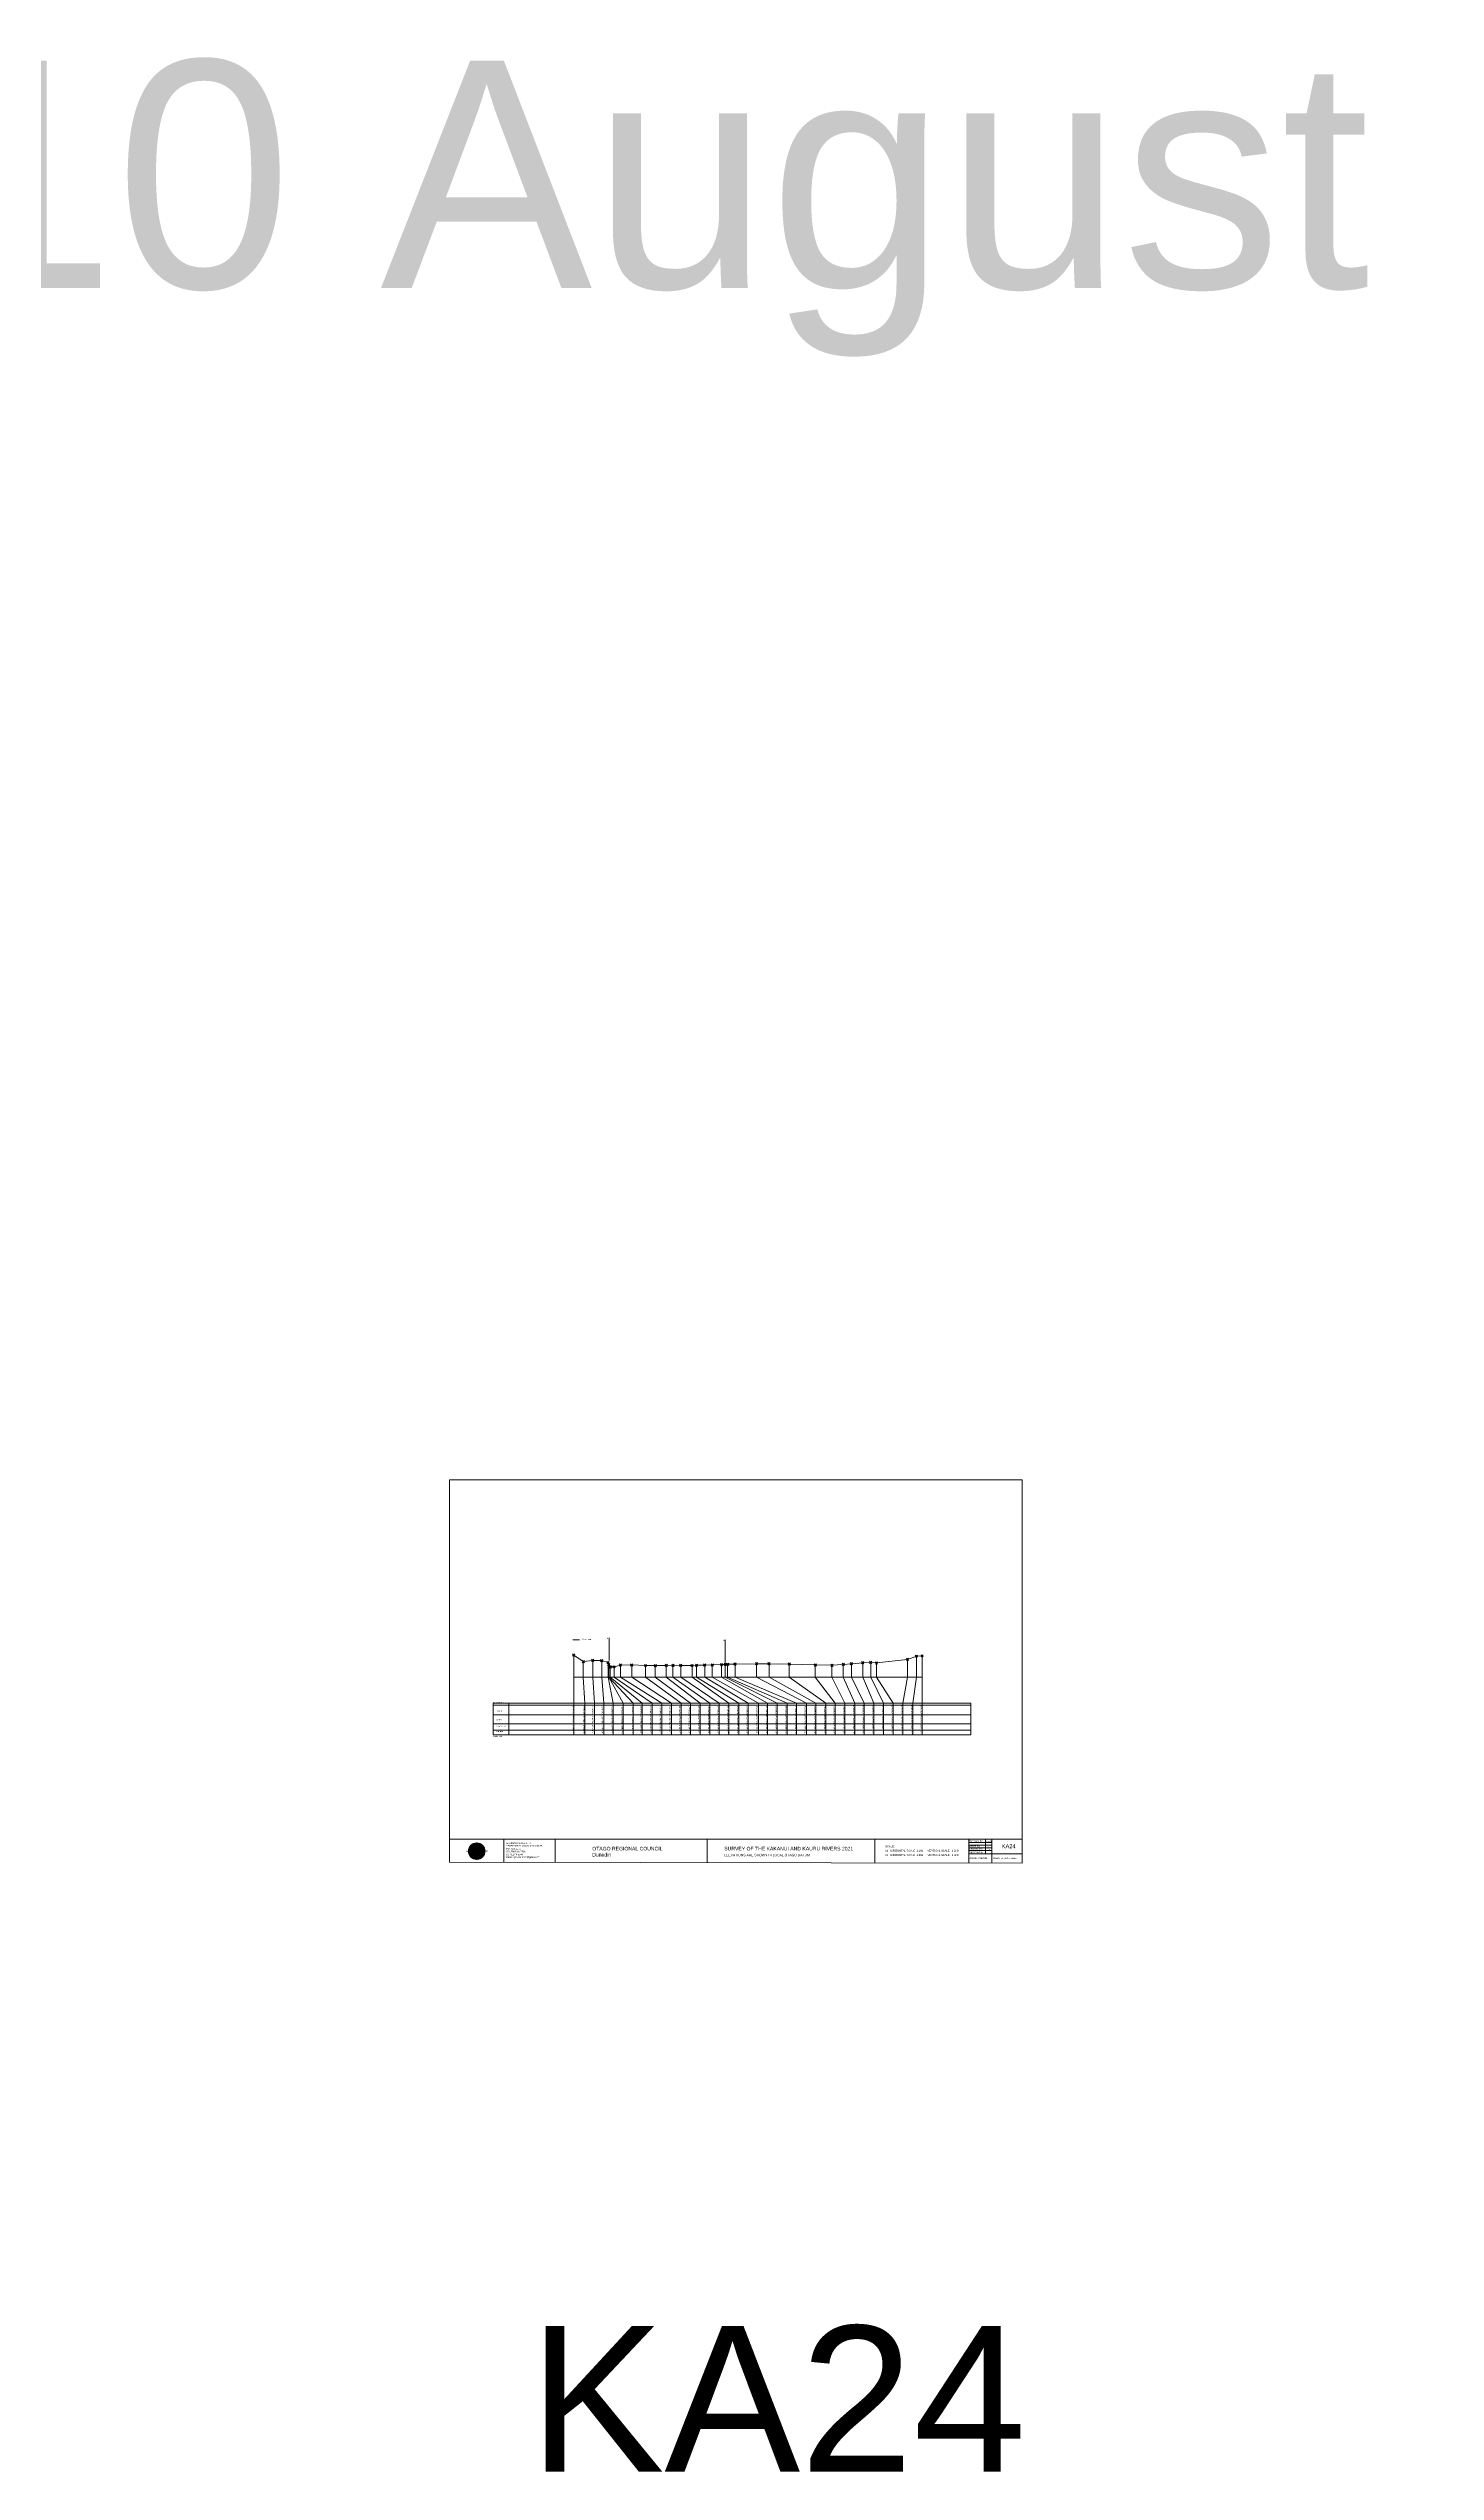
# Model space of a CAD drawing. Header units: millimetres. Extents: x -4102225 to 9709333, y -15023097 to 2258209.
# Drawn here: x -1621583 to -1011808, y -212675 to 852398 of the extents above; entities that cross this region are included whole.
import ezdxf

# ---------------------------------------------------------------- set-up
doc = ezdxf.new("R2010")
doc.units = ezdxf.units.MM
doc.header["$PDMODE"] = 35
doc.header["$PDSIZE"] = 500
doc.layers.get('0').update_dxf_attribs({"lineweight": 0})
doc.layers.add('geo', color=7, linetype='Continuous', lineweight=0)
doc.styles.get("Standard").update_dxf_attribs({"font": 'arial.ttf'})

# ---------------------------------------------------------------- blocks, each defined once
blk = doc.blocks.new('Geomatics_Circle_SPT')
at = {"layer": 'geo', "color": 2, "linetype": 'Continuous', "lineweight": 0}
for p, q in [((0, 25.2), (-25.2, 0)), ((-24.7, 4.9), (-4.9, 24.7)), ((-24.7, -4.9), (4.9, 24.7)), ((4.9, -24.7), (-24.7, 4.9)), ((-24.7, 0), (0, -24.7)), ((-9.7, 23.3), (-23.3, 9.6)), ((9.7, 23.3), (-23.3, -9.7)), ((-23.3, 9.7), (9.7, -23.3)), ((-21, 14), (-14, 21)), ((-21, -14), (14, 21)), ((14, -21), (-21, 14)), ((0, 0), (-17.8, 17.8)), ((0, 0), (-17.8, -17.8)), ((-14, 21), (21, -14)), ((21, 14), (-14, -21)), ((23.3, -9.7), (-9.7, 23.3)), ((-9.7, -23.3), (23.3, 9.7)), ((-4.9, 24.7), (24.7, -4.9)), ((24.7, 4.9), (-4.9, -24.7)), ((25.2, 0), (0, 25.2)), ((0, 0), (17.8, 17.8)), ((0, 0), (17.8, -17.8)), ((0, -24.8), (25.2, 0)), ((4.9, 24.7), (24.7, 4.9)), ((23.3, 9.7), (9.7, 23.3)), ((14, 21), (21, 14)), ((17.8, 18.1), (17.8, 18.1)), ((-4.9, -24.7), (-24.7, -4.9)), ((-23.3, -9.7), (-9.7, -23.3)), ((-14, -21), (-21, -14)), ((-17.8, -17.8), (-17.8, -17.8)), ((24.7, -4.9), (4.9, -24.7)), ((4.9, -24.7), (4.9, -24.7)), ((9.7, -23.3), (23.3, -9.7)), ((21, -14), (14, -21)), ((18.1, -17.8), (18.1, -17.8))]:
    blk.add_line(p, q, dxfattribs=at)
at = {"layer": 'geo', "color": 1, "linetype": 'Continuous', "lineweight": 0}
for p, q in [((-25.2, 0), (9.7, 23.3)), ((-25.2, 0), (-9.6, 23.3)), ((-25.2, 0), (23.3, 9.7)), ((-25.2, 0), (-23.3, 9.7)), ((-23.3, -9.7), (-25.2, 0)), ((-9.6, -23.3), (-25.2, 0)), ((9.7, -23.3), (-25.2, 0)), ((-4.9, 24.8), (-24.7, -4.9)), ((4.9, 24.7), (-24.7, 4.9)), ((14, 21), (-24.7, -4.9)), ((-14, 21), (-24.7, 4.9)), ((21, 14), (-24.7, 4.9)), ((-21, 14), (-24.7, -4.9)), ((0, 0), (-24.7, 4.9)), ((-24.7, 4.9), (-21, -14)), ((-24.7, 4.9), (-4.9, -24.7)), ((-24.7, 4.9), (14, -21)), ((-24.7, 4.9), (-24.7, 4.9)), ((0, 0), (-24.7, -4.9)), ((-23.3, 9.7), (0, 25.2)), ((-23.3, -9.6), (0, 25.2)), ((-23.3, -9.6), (17.8, 17.8)), ((-23.3, 9.7), (-17.8, 17.9)), ((-23.3, -9.6), (-17.8, 17.9)), ((-23.3, 9.7), (17.8, 17.8)), ((-17.8, -17.8), (-23.3, 9.7)), ((0, -25.2), (-23.3, 9.7)), ((-23.3, 9.7), (17.8, -17.8)), ((-23.3, 9.7), (25.2, 0)), ((-23.3, 9.4), (-23.3, 9.4)), ((-23.3, -9.7), (25.2, 0)), ((4.9, 24.8), (-21, -14)), ((-4.9, 24.7), (-21, 14)), ((14, 21), (-21, 14)), ((-14, 21), (-21, -14)), ((0, 0), (-21, 14)), ((-21, 14), (-14, -21)), ((-21, 14), (4.9, -24.7)), ((-21, 14), (-21, 14)), ((24.7, 4.9), (-21, 14)), ((0, 0), (-21, -14)), ((-17.9, 17.6), (-17.9, 17.6)), ((-17.8, 17.8), (9.7, 23.3)), ((-17.8, 17.8), (-9.6, 23.3)), ((-17.8, -17.8), (9.7, 23.3)), ((-17.8, -17.8), (-9.7, 23.3)), ((-9.7, -23.3), (-17.8, 17.8)), ((-17.8, 17.8), (9.7, -23.3)), ((-17.8, 17.8), (23.3, -9.6)), ((-17.8, 17.8), (23.3, 9.7)), ((-17.8, -17.8), (23.3, 9.7)), ((4.9, 24.7), (-14, 21)), ((-4.9, 24.7), (-14, -20.9)), ((0, 0), (-14, 21)), ((-14, 21), (-4.9, -24.7)), ((-14, 21), (-14, 21)), ((24.7, -4.9), (-14, 21)), ((21, 14), (-14, 21)), ((-14, -21), (24.7, 4.9)), ((0, 0), (-14, -21)), ((-9.8, 23.1), (-9.8, 23.1)), ((-9.7, 23.3), (0, 25.2)), ((-9.7, 23.3), (0, -25.2)), ((-9.7, -23.3), (0, 25.2)), ((-9.6, 23.3), (17.8, -17.8)), ((-9.6, 23.3), (25.2, 0)), ((-9.6, 23.3), (17.8, 17.8)), ((-9.6, -23.3), (17.8, 17.9)), ((25.2, 0), (-9.6, -23.3)), ((0, 0), (-4.9, 24.7)), ((-4.9, 24.7), (-4.9, 24.7)), ((21, -14), (-4.9, 24.7)), ((24.8, 4.9), (-4.9, 24.7)), ((14, 21), (-4.9, 24.7)), ((-4.9, -24.7), (21, 14)), ((0, 0), (-4.9, -24.7)), ((-0.2, 25.1), (-0.2, 25.1)), ((0, 25.2), (9.7, -23.3)), ((0, 25.2), (23.3, -9.7)), ((0, 25.2), (23.3, 9.7)), ((0, 25.2), (9.7, 23.3)), ((0, 0), (4.9, 24.7)), ((0, -25.2), (9.7, 23.3)), ((0, 0), (14, 21)), ((0, 0), (21, 14)), ((23.3, 9.7), (0, -25.2)), ((0, 0), (24.8, 4.9)), ((0, 0), (4.9, -24.7)), ((0, 0), (14, -21)), ((0, 0), (21, -14)), ((0, 0), (24.8, -4.9)), ((21, 14), (4.9, 24.8)), ((14, -21), (4.9, 24.7)), ((24.7, -4.9), (4.9, 24.7)), ((4.9, 24.7), (4.9, 24.7)), ((4.9, -24.7), (14, 21)), ((4.9, -24.7), (24.7, 4.9)), ((9.4, 23.3), (9.4, 23.3)), ((9.7, 23.3), (17.8, -17.8)), ((9.7, 23.3), (25.2, 0)), ((9.7, 23.3), (17.8, 17.9)), ((17.8, 17.8), (9.7, -23.3)), ((25.2, 0), (9.7, -23.3)), ((21, -14), (14, 21)), ((24.7, 4.9), (14, 21)), ((14, 21), (14, 21)), ((14, -21), (21, 14)), ((17.6, 17.9), (17.6, 17.9)), ((17.8, 17.8), (23.3, -9.7)), ((17.8, 17.8), (23.3, 9.7)), ((23.3, 9.7), (17.8, -17.8)), ((24.7, -4.9), (21, 14)), ((21, 14), (21, 14)), ((21, -14), (24.7, 4.9)), ((23.1, 9.8), (23.1, 9.8)), ((23.3, 9.7), (25.2, 0)), ((25.2, 0), (23.3, -9.6)), ((24.7, 4.9), (24.7, 4.9)), ((25.1, 0.2), (25.1, 0.2)), ((-25.2, 0), (23.3, -9.7)), ((-25.1, -0.2), (-25.1, -0.2)), ((-24.7, -4.9), (-24.7, -4.9)), ((-24.7, -4.9), (-14, -21)), ((-24.7, -4.9), (4.9, -24.7)), ((-24.7, -4.9), (21, -14)), ((-17.8, -17.8), (-23.3, -9.7)), ((0, -25.2), (-23.3, -9.6)), ((17.8, -17.8), (-23.3, -9.6)), ((-23.1, -9.8), (-23.1, -9.8)), ((-21, -14), (24.7, -4.9)), ((-21, -14), (-21, -14)), ((-21, -14), (-4.9, -24.7)), ((-21, -14), (14, -21)), ((23.3, -9.7), (-17.8, -17.8)), ((-9.6, -23.3), (-17.8, -17.8)), ((9.7, -23.3), (-17.8, -17.8)), ((-17.6, -17.9), (-17.6, -17.9)), ((-14, -21), (21, -14)), ((-14, -21), (-14, -21)), ((-14, -21), (4.9, -24.7)), ((17.8, -17.8), (-9.7, -23.3)), ((0, -25.2), (-9.7, -23.3)), ((-9.4, -23.3), (-9.4, -23.3)), ((-4.9, -24.7), (24.7, -4.9)), ((-4.9, -24.7), (14, -21)), ((-4.9, -24.7), (-4.9, -24.7)), ((23.3, -9.6), (0, -25.2)), ((9.7, -23.3), (0, -25.2)), ((0.2, -25.1), (0.2, -25.1)), ((4.9, -24.7), (21, -14)), ((4.9, -24.7), (4.9, -24.7)), ((17.8, -17.8), (9.7, -23.3)), ((9.8, -23.1), (9.8, -23.1)), ((14, -21), (24.7, -4.9)), ((14, -21), (14, -21)), ((23.3, -9.6), (17.8, -17.8)), ((17.9, -17.6), (17.9, -17.6)), ((21, -14), (21, -14)), ((23.3, -9.4), (23.3, -9.4)), ((24.7, -4.9), (24.7, -4.9))]:
    blk.add_line(p, q, dxfattribs=at)
at = {"layer": 'geo', "color": 114, "linetype": 'Continuous', "lineweight": 0}
for p, q in [((17.9, 17.8), (-25.2, 0)), ((-24.7, 4.9), (14, 21)), ((-24.7, -4.9), (21, 14)), ((-14, -21), (-24.7, 4.9)), ((9.7, 23.3), (-23.3, 9.7)), ((0, 0), (-23.3, 9.7)), ((-23.3, 9.7), (-9.7, -23.3)), ((0, 0), (-23.3, -9.7)), ((-4.9, -24.7), (-21, 14)), ((-20.9, 14), (4.9, 24.7)), ((24.8, 4.9), (-20.9, -14)), ((0, 25.2), (-17.8, 17.8)), ((-17.8, 17.8), (0, -25.2)), ((-14, 21), (-4.9, 24.7)), ((4.9, -24.7), (-14, 21)), ((0, 0), (-9.7, 23.3)), ((0, 0), (-9.7, -23.3)), ((-4.9, 24.7), (14, -21)), ((17.8, -17.8), (0, 25.2)), ((0, 0), (9.7, 23.3)), ((0, 0), (23.3, 9.7)), ((0, 0), (9.7, -23.3)), ((0, 0), (23.3, -9.7)), ((4.9, 24.7), (21, -14)), ((23.3, -9.7), (9.7, 23.3)), ((14, 21), (24.7, -4.9)), ((25.2, 0), (17.8, 17.8)), ((21, 14), (24.7, 4.9)), ((-25.2, 0), (-17.8, -17.8)), ((-21, -14), (-24.7, -4.9)), ((-17.8, -17.8), (25.2, 0)), ((24.8, -4.9), (-14, -21)), ((-9.6, -23.3), (23.3, -9.7)), ((21, -14), (-4.9, -24.8)), ((0, -25.2), (17.9, -17.8)), ((14, -21), (4.9, -24.8))]:
    blk.add_line(p, q, dxfattribs=at)
at = {"layer": 'geo', "color": 250, "linetype": 'Continuous', "lineweight": 0}
for p, q in [((0, 0), (-25.2, 0)), ((24.7, 4.9), (-24.7, 4.9)), ((-24.7, 4.9), (-24.7, -4.9)), ((-23.3, 9.7), (23.3, 9.7)), ((-23.3, 9.7), (-23.3, 9.7)), ((-23.3, -9.7), (-23.3, 9.7)), ((21, 14), (-21, 14)), ((-21, 14), (-21, -14)), ((-17.8, 17.8), (17.8, 17.8)), ((-17.8, -17.8), (-17.8, 17.8)), ((-14, 21), (-14, 21)), ((14, 21), (-14, 21)), ((-14, 20.9), (-14, -21)), ((-9.7, 23.3), (9.7, 23.3)), ((-9.7, -23.3), (-9.7, 23.3)), ((-4.9, 24.7), (4.9, 24.7)), ((-4.9, 24.7), (-4.9, -24.7)), ((0, 0), (0, 25.2)), ((0, 0), (0, -25.2)), ((0, 0), (25.2, 0)), ((4.9, 24.7), (4.9, -24.7)), ((9.7, -23.3), (9.7, 23.3)), ((14, 21), (14, -21)), ((17.8, -17.8), (17.8, 17.8)), ((21, 14), (21, 14)), ((21, -14), (21, 14)), ((23.3, 9.7), (23.3, -9.7)), ((24.7, 4.9), (24.7, 4.9)), ((24.7, -4.9), (24.7, 4.9)), ((-24.7, -4.9), (24.7, -4.9)), ((23.3, -9.7), (-23.3, -9.7)), ((-21, -14), (21, -14)), ((17.8, -17.8), (-17.8, -17.8)), ((-14, -21), (14, -21)), ((9.7, -23.3), (-9.7, -23.3)), ((-4.9, -24.7), (4.9, -24.7))]:
    blk.add_line(p, q, dxfattribs=at)
blk = doc.blocks.new('GeomaticsNZ TITLE BLOCK')
at = {"color": 7, "linetype": 'Continuous', "lineweight": 0}
for p, q in [((0, 95), (0, 1579)), ((0, 1579), (2363, 1579)), ((2363, 1579), (2364, 95)), ((2364, 95), (0, 95)), ((0, 95), (0, 0)), ((0, 0), (2364, -4)), ((16, 95), (2364, 95)), ((224, 95), (224, 0)), ((2364, 95), (383, 95)), ((436, 95), (436, -1)), ((1063, 95), (1063, -2)), ((1755, 95), (1755, -3)), ((2144, 95), (2144, -3)), ((2144, 82), (2239, 82)), ((2144, 71), (2239, 71)), ((2144, 60), (2239, 60)), ((2144, 49), (2239, 49)), ((2144, 35), (2364, 35)), ((2212, 95), (2212, 36)), ((2239, 95), (2239, -3)), ((2364, -4), (2364, 95))]:
    blk.add_line(p, q, dxfattribs=at)
at = {"color": 7, "linetype": 'Continuous', "lineweight": 0, "xscale": 1.36, "yscale": 1.36, "zscale": 1.36}
blk.add_blockref('Geomatics_Circle_SPT', (112, 46), dxfattribs=at)
at = {"color": 7, "linetype": 'Continuous', "lineweight": 0}
for s, p in [('PK&RR', (2213, 85)), ('ST', (2220, 64)), ('PK', (2220, 51))]:
    blk.add_text(s, height=5, dxfattribs=at).set_placement(p)
at = {"color": 7, "linetype": 'Continuous', "lineweight": 0, "attachment_point": 1}
for s, width, heights, insert, char_height in [('{\\C256;Geomatics N.Z. LTD                   }', 125.08, [15.8], (69, 50), 7), ('{\\C256;GEOMATICS N.Z. LTD                   \\PTELEPHONE:  M 021 023 6 00 55;\\PPO BOX 2177\\PSOUTH DUNEDIN\\PDUNEDIN 9044\\PEmail: geomaticsnz@gmail.com}', 3535.73, [94.7], (234, 83), 7), ('{\\C256;OTAGO REGIONAL COUNCIL\\PDunedin}', 3535.73, [0], (589, 64), 15), ('{\\C256;SURVEY OF THE KAKANUI AND KAURU RIVERS 2021}', 3535.73, [0], (1134, 64), 15), ('{\\C256;ELEVATIONS ARE SHOWN IN LOCAL OTAGO DATUM}', 3535.73, [0], (1134, 35), 10), ('{\\C256;Surveyed by:}', 3535.73, [0], (2145, 92), 7), ('{\\C256;Checked by:}', 3535.73, [0], (2145, 59), 7), ('{\\C256;Approved by:}', 3535.73, [0], (2145, 46), 7), ('{\\C256;JOB No 0032021}', 3535.73, [0], (2145, 21), 7), ('{\\C256;Drawn by:}', 3535.73, [0], (2146, 70), 7), ('{\\C256;Drawn:16-JUNE-2021}', 3535.73, [0], (2245, 21), 7)]:
    blk.add_mtext_dynamic_manual_height_columns(s, width=width, gutter_width=159, heights=heights, dxfattribs=dict(at, insert=insert, char_height=char_height))
blk = doc.blocks.new('A$Cb97534b7')
at = {"color": 5, "linetype": 'Continuous', "lineweight": 0}
blk.add_text('Tuesday, 10 August 2021 3:46:19 PM', height=100000, dxfattribs=at).set_placement((0, 29400))

msp = doc.modelspace()

# ---------------------------------------------------------------- linework, layer by layer
at = {"color": 1}
msp.add_line((-1391052.798, 152877.349), (-1388146.068, 152877.349), dxfattribs=at)
at = {"color": 7, "lineweight": 0}
for p, q in [((-1375110.927, 143812.207), (-1375110.927, 153765.98)), ((-1324098.706, 142979.801), (-1324098.706, 152892.631)), ((-1390651.977, 146236), (-1390651.977, 111175.74)), ((-1382325.644, 143836), (-1382325.644, 136475.241)), ((-1378363.776, 143766), (-1378363.776, 136475.241)), ((-1375253.569, 141996), (-1375253.569, 136475.241)), ((-1375171.167, 141292.911), (-1375171.167, 136475.241)), ((-1374614.17, 141016), (-1374614.17, 136475.241)), ((-1372913.322, 141036), (-1372913.322, 136475.241)), ((-1370127.885, 141816), (-1370127.885, 136475.241)), ((-1365180.204, 141846), (-1365180.204, 136475.241)), ((-1359122.449, 141626), (-1359122.449, 136475.241)), ((-1354799.936, 141566), (-1354799.936, 136475.241)), ((-1349988.974, 141666), (-1349988.974, 136475.241)), ((-1347042.558, 141706), (-1347042.558, 136475.241)), ((-1343626.408, 141656), (-1343626.408, 136475.241)), ((-1338672.37, 141616), (-1338672.37, 136475.241)), ((-1336698.31, 141706), (-1336698.31, 136475.241)), ((-1333076.338, 141786), (-1333076.338, 136475.241)), ((-1329771.909, 141866), (-1329771.909, 136475.241)), ((-1325698.178, 142006), (-1325698.178, 136475.241)), ((-1324102.638, 142086), (-1324102.638, 136475.241)), ((-1323022.739, 142176), (-1323022.739, 136475.241)), ((-1319755.711, 142226), (-1319755.711, 136475.241)), ((-1310314.033, 142426), (-1310314.033, 136475.241)), ((-1304795.44, 142406), (-1304795.44, 136475.241)), ((-1295921.757, 142266), (-1295921.757, 136475.241)), ((-1284463.353, 141896), (-1284463.353, 136475.241)), ((-1277152.434, 141726), (-1277152.434, 136475.241)), ((-1272189.774, 142106), (-1272189.774, 136475.241)), ((-1268573.171, 142426), (-1268573.171, 136475.241)), ((-1263612.807, 142846), (-1263612.807, 136475.241)), ((-1260117.836, 142976), (-1260117.836, 136475.241)), ((-1257575.89, 142736), (-1257575.89, 136475.241)), ((-1243948.114, 144286), (-1243948.114, 136475.241)), ((-1240014.86, 145716), (-1240014.86, 136475.241)), ((-1237491.521, 145866), (-1237491.521, 111175.74)), ((-1237491.521, 145866), (-1237491.521, 141085.213)), ((-1375595.774, 136475.241), (-1390651.977, 136475.241)), ((-1390651.977, 136475.241), (-1237491.521, 136475.241)), ((-1382325.644, 136475.241), (-1381582.663, 125000)), ((-1378363.776, 136475.241), (-1377503.052, 125000)), ((-1375253.569, 136475.241), (-1368979.644, 125000)), ((-1375171.167, 136475.241), (-1364486.275, 125000)), ((-1374614.17, 136475.241), (-1360547.645, 125000)), ((-1372913.322, 136475.241), (-1356165.236, 125000)), ((-1370127.885, 136475.241), (-1352004.727, 125000)), ((-1365180.204, 136475.241), (-1347733.258, 125000)), ((-1359122.449, 136475.241), (-1343406.309, 125000)), ((-1354799.936, 136475.241), (-1339298.46, 125000)), ((-1349988.974, 136475.241), (-1335112.471, 125000)), ((-1347042.558, 136475.241), (-1330888.334, 125000)), ((-1343626.408, 136475.241), (-1326789.401, 125000)), ((-1338672.37, 136475.241), (-1322537.71, 125000)), ((-1336698.31, 136475.241), (-1318145.931, 125000)), ((-1333076.338, 136475.241), (-1314005.781, 125000)), ((-1329771.909, 136475.241), (-1309513.449, 125000)), ((-1325698.178, 136475.241), (-1305483.181, 125000)), ((-1324102.638, 136475.241), (-1301180.199, 125000)), ((-1323022.739, 136475.241), (-1296901.266, 125000)), ((-1319755.711, 136475.241), (-1292673.874, 125000)), ((-1310314.033, 136475.241), (-1288296.856, 125000)), ((-1304795.44, 136475.241), (-1284195.974, 125000)), ((-1295921.757, 136475.241), (-1279893.406, 125000)), ((-1284463.353, 136475.241), (-1275698.045, 125000)), ((-1277152.434, 136475.241), (-1271448.428, 125000)), ((-1272189.774, 136475.241), (-1267146.669, 125000)), ((-1268573.171, 136475.241), (-1262975.255, 125000)), ((-1263612.807, 136475.241), (-1258777.78, 125000)), ((-1260117.836, 136475.241), (-1254554.224, 125000)), ((-1257575.89, 136475.241), (-1250174.241, 125000)), ((-1243948.114, 136475.241), (-1245950.684, 125000)), ((-1240014.86, 136475.241), (-1241599.001, 125000)), ((-1426080.201, 125000), (-1216071.184, 125000)), ((-1426080.201, 125000), (-1426080.201, 124453.037)), ((-1426080.201, 124153.568), (-1216071.184, 124153.568)), ((-1426080.201, 119943.65), (-1216071.184, 119943.65)), ((-1419177.859, 125000), (-1419177.859, 111175.74)), ((-1385832.28, 111179.017), (-1385832.28, 125000)), ((-1381582.663, 111179.017), (-1381582.663, 125000)), ((-1377503.052, 111179.017), (-1377503.052, 125000)), ((-1373306.572, 111179.017), (-1373306.572, 125000)), ((-1368979.644, 111179.017), (-1368979.644, 125000)), ((-1364486.275, 111179.017), (-1364486.275, 125000)), ((-1360547.645, 111179.017), (-1360547.645, 125000)), ((-1356165.236, 111179.017), (-1356165.236, 125000)), ((-1352004.727, 111179.017), (-1352004.727, 125000)), ((-1347733.258, 111179.017), (-1347733.258, 125000)), ((-1343406.309, 111179.017), (-1343406.309, 125000)), ((-1339298.46, 111179.017), (-1339298.46, 125000)), ((-1335112.471, 111179.017), (-1335112.471, 125000)), ((-1330888.334, 111179.017), (-1330888.334, 125000)), ((-1326789.401, 111179.017), (-1326789.401, 125000)), ((-1322537.71, 111179.017), (-1322537.71, 125000)), ((-1318145.931, 111179.017), (-1318145.931, 125000)), ((-1314005.781, 111179.017), (-1314005.781, 125000)), ((-1309513.449, 111179.017), (-1309513.449, 125000)), ((-1305483.181, 111179.017), (-1305483.181, 125000)), ((-1301180.199, 111179.017), (-1301180.199, 125000)), ((-1296901.266, 111179.017), (-1296901.266, 125000)), ((-1292673.874, 111179.017), (-1292673.874, 125000)), ((-1288296.856, 111179.017), (-1288296.856, 125000)), ((-1284195.974, 111179.017), (-1284195.974, 125000)), ((-1279893.406, 111179.017), (-1279893.406, 125000)), ((-1275698.045, 111179.017), (-1275698.045, 125000)), ((-1271448.428, 111179.017), (-1271448.428, 125000)), ((-1267146.669, 111179.017), (-1267146.669, 125000)), ((-1262975.255, 111179.017), (-1262975.255, 125000)), ((-1258777.78, 111179.017), (-1258777.78, 125000)), ((-1254554.224, 111179.017), (-1254554.224, 125000)), ((-1250174.241, 111179.017), (-1250174.241, 125000)), ((-1245950.684, 111179.017), (-1245950.684, 125000)), ((-1241599.001, 111179.017), (-1241599.001, 125000)), ((-1216071.184, 125000), (-1216071.184, 111175.74)), ((-1426080.201, 115970.333), (-1216071.184, 115970.333)), ((-1426080.201, 113264.579), (-1216071.184, 113264.579)), ((-1426080.201, 111175.74), (-1216071.184, 111175.74))]:
    msp.add_line(p, q, dxfattribs=at)
at = {"color": 7, "lineweight": 0, "transparency": 33554687}
msp.add_line((-1426080.201, 124453.037), (-1426080.201, 111302.518), dxfattribs=at)
at = {"color": 1}
msp.add_lwpolyline([(-1390651.977, 146236), (-1386459.185, 143356), (-1382325.644, 143836), (-1378363.776, 143836), (-1375595.774, 142946), (-1375253.569, 141996), (-1375171.167, 141292.911), (-1374614.17, 141016), (-1372913.322, 141036), (-1370127.885, 141816), (-1365180.204, 141846), (-1359122.449, 141626), (-1354799.936, 141566), (-1349988.974, 141666), (-1347042.558, 141706), (-1343626.408, 141656), (-1338672.37, 141616), (-1336698.31, 141706), (-1333076.338, 141786), (-1329771.909, 141866), (-1325698.178, 142006), (-1324102.638, 142086), (-1323022.739, 142176), (-1319755.711, 142226), (-1310314.033, 142426), (-1304795.44, 142406), (-1295921.757, 142266), (-1284463.353, 141896), (-1277152.434, 141726), (-1272189.774, 142106), (-1268573.171, 142426), (-1263612.807, 142846), (-1260117.836, 142976), (-1257575.89, 142736), (-1243948.114, 144286), (-1240014.86, 145716), (-1237491.521, 145866)], dxfattribs=at)
for points in [[(-1386459.185, 143356), (-1386459.185, 136475.241), (-1385832.28, 125000)], [(-1375595.774, 142946), (-1375595.774, 136475.241), (-1373306.572, 125000), (-1373306.572, 111179.017)]]:
    msp.add_lwpolyline(points)
at = {"color": 7}
for p in [(-1390651.977, 146236), (-1386459.185, 143356), (-1382325.644, 143836), (-1378363.776, 143766), (-1375595.774, 142946), (-1375253.569, 141996), (-1375171.167, 141292.911), (-1374614.17, 141016), (-1372913.322, 141036), (-1370127.885, 141816), (-1365180.204, 141846), (-1359122.449, 141626), (-1354799.936, 141566), (-1349988.974, 141666), (-1347042.558, 141706), (-1343626.408, 141656), (-1338672.37, 141616), (-1336698.31, 141706), (-1333076.338, 141786), (-1329771.909, 141866), (-1325698.178, 142006), (-1324102.638, 142086), (-1323022.739, 142176), (-1319755.711, 142226), (-1310314.033, 142426), (-1304795.44, 142406), (-1295921.757, 142266), (-1284463.353, 141896), (-1277152.434, 141726), (-1272189.774, 142106), (-1268573.171, 142426), (-1263612.807, 142846), (-1260117.836, 142976), (-1257575.89, 142736), (-1243948.114, 144286), (-1240014.86, 145716), (-1237491.521, 145866)]:
    msp.add_point(p, dxfattribs=at)

# ---------------------------------------------------------------- block references
msp.add_blockref('A$Cb97534b7', (-2283220.414, 717675.265))
at = {"color": 7, "lineweight": 0, "xscale": 106.5053773992074, "yscale": 106.5053773992074, "zscale": 106.5053773992074}
msp.add_blockref('GeomaticsNZ TITLE BLOCK', (-1445260.136, 55109.504), dxfattribs=at)

# ---------------------------------------------------------------- texts
at = {"color": 7, "lineweight": 0, "transparency": 33554687}
for s, height, p in [('Ground Level', 473.07414, (-1386860.467, 152877.349)), ('DATUM 125.00', 473.07414, (-1426147.138, 125135.982)), ('Easting', 473.0741, (-1424705.018, 117527.941)), ('Northing', 473.0741, (-1424636.134, 121387.343)), ('Section KA24', 473.07414, (-1426147.149, 110257.825)), ('Ground Level', 473.07414, (-1424687.915, 114738.63)), ('Chainage', 473.0741, (-1424685.656, 112414.494))]:
    msp.add_text(s, height=height, dxfattribs=at).set_placement(p)
at = {"color": 7}
for s, p in [('  -7.4  146.24  1428509.08  5004726.38', (-1390621.263, 111444.7)), ('  -3.2  143.36  1428504.91  5004722.23', (-1386042.439, 111444.7)), ('   0.9  143.84  1428506.35  5004718.53', (-1382121.133, 111437.879)), ('   4.9  143.77  1428503.80  5004715.37', (-1377871.067, 111458.002)), ('   7.7  142.95  1428502.23  5004713.09', (-1373621.002, 111433.786)), ('   8.1  142.00  1428502.08  5004712.68', (-1369192.09, 111175.74)), ('   8.0  141.29  1428501.86  5004712.93', (-1364486.275, 111179.017)), ('   8.6  141.02  1428501.46  5004712.43', (-1360871.147, 111438.561)), ('  10.3  141.04  1428500.68  5004710.90', (-1356621.082, 111390.812)), ('  13.1  141.82  1428498.95  5004708.71', (-1352371.016, 111390.812)), ('  18.1  141.85  1428496.31  5004704.52', (-1348120.951, 111390.812)), ('  24.1  141.63  1428492.89  5004699.52', (-1343870.886, 111446.406)), ('  28.4  141.57  1428490.38  5004696.00', (-1339620.82, 111446.406)), ('  33.3  141.67  1428487.59  5004692.08', (-1335370.755, 111437.538)), ('  36.2  141.71  1428486.04  5004689.57', (-1331120.69, 111437.538)), ('  39.6  141.66  1428484.01  5004686.82', (-1326870.625, 111437.538)), ('  44.6  141.62  1428481.20  5004682.74', (-1322620.559, 111458.002)), ('  46.5  141.71  1428480.13  5004681.08', (-1318370.835, 111458.002)), ('  50.2  141.79  1428477.84  5004678.26', (-1314120.77, 111437.879)), ('  53.5  141.87  1428476.05  5004675.48', (-1309871.045, 111437.879)), ('  57.5  142.01  1428473.66  5004672.18', (-1305620.98, 111437.879)), ('  59.1  142.09  1428472.62  5004670.96', (-1301370.915, 111437.879)), ('  60.2  142.18  1428472.08  5004670.02', (-1297121.191, 111440.608)), ('  63.5  142.23  1428470.37  5004667.23', (-1292871.466, 111440.608)), ('  72.9  142.43  1428465.18  5004659.34', (-1288621.401, 111433.786)), ('  78.5  142.41  1428461.71  5004655.03', (-1284371.336, 111433.786)), ('  87.3  142.27  1428456.55  5004647.81', (-1280121.27, 111438.561)), ('  98.8  141.90  1428450.17  5004638.29', (-1275871.205, 111437.879)), (' 106.1  141.73  1428446.69  5004631.81', (-1271621.14, 111390.812)), (' 111.1  142.11  1428443.85  5004627.74', (-1267371.074, 111390.812)), (' 114.7  142.43  1428441.83  5004624.74', (-1263121.009, 111390.812)), (' 119.6  142.85  1428439.17  5004620.55', (-1258870.944, 111390.812)), (' 123.1  142.98  1428436.13  5004618.40', (-1254620.879, 111390.812)), (' 125.7  142.74  1428434.24  5004616.62', (-1250370.813, 111390.812)), (' 139.3  144.29  1428427.41  5004604.77', (-1246120.748, 111390.812)), (' 143.2  145.72  1428425.18  5004601.53', (-1241870.683, 111390.812)), (' 145.8  145.87  1428423.65  5004599.52', (-1237620.617, 111390.812))]:
    msp.add_text(s, height=500, rotation=90, dxfattribs=at).set_placement(p)
at = {"color": 7, "lineweight": 0}
for s, height, p in [('A1 HORIZONTAL SCALE  1:200      VERTICAL SCALE   1:200 ', 823.57462, (-1253800.447, 59786.6)), ('A3 HORIZONTAL SCALE  1:800      VERTICAL SCALE   1:800', 823.57462, (-1253800.447, 57883.344)), ('SCALE :  ', 823.5746, (-1253718.476, 61747.454)), ('KA24', 1764.8028, (-1202472.308, 61316.785)), ('KA24', 63996.9987, (-1410399.387, -212675.217))]:
    msp.add_text(s, height=height, dxfattribs=at).set_placement(p)
at = {"color": 7, "lineweight": 0, "char_height": 500, "attachment_point": 1, "rotation": 90}
for insert in [(-1376023.356, 153224.143), (-1324886.492, 152350.795)]:
    msp.add_mtext_dynamic_manual_height_columns('W', width=4277.92851, gutter_width=12.5, heights=[0], dxfattribs=dict(at, insert=insert))

doc.saveas('drawing.dxf')
